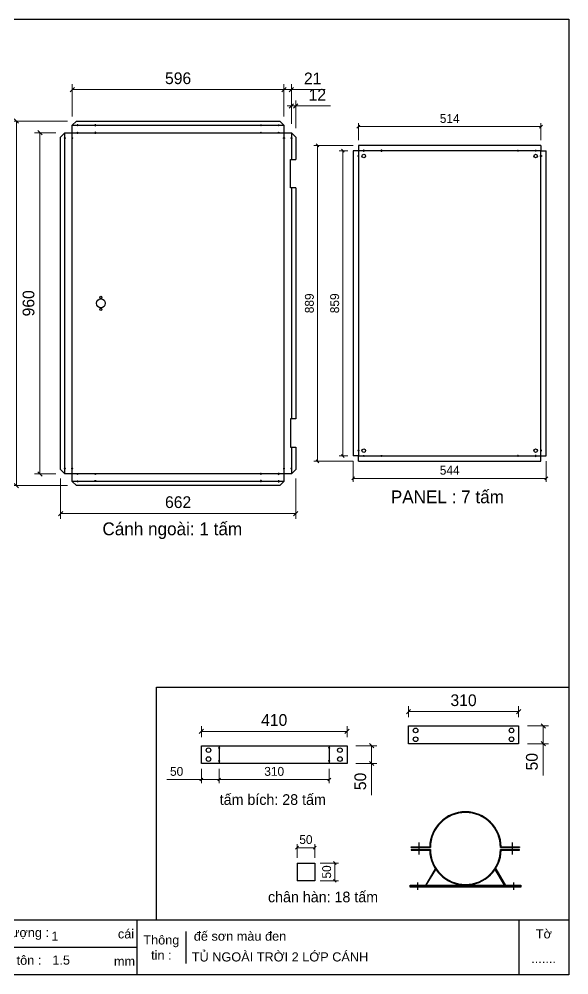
# Model space of a CAD drawing. Header units: millimetres. Extents: x 0 to 3804, y 0 to 2690.
# Drawn here: x 2256 to 3804, y 0 to 2690 of the extents above; entities that cross this region are included whole.
import ezdxf

# ---------------------------------------------------------------- set-up
doc = ezdxf.new("R2010")
doc.units = ezdxf.units.MM
doc.layers.add('CNC', color=7, linetype='Continuous')
doc.layers.add('DIM', color=253, linetype='Continuous')
doc.styles.add('Arial', font='arial.ttf')
doc.dimstyles.new('Dim-25', dxfattribs={"dimtxt": 25, "dimasz": 8, "dimexe": 10, "dimexo": 15, "dimgap": 10, "dimtad": 1, "dimdec": 0, "dimtxsty": 'Standard', "dimblk": 'OBLIQUE', "dimcen": 10, "dimclrd": 5, "dimclre": 5, "dimclrt": 3, "dimazin": 3, "dimtfac": 1, "dimtdec": 0, "dimtmove": 0, "dimatfit": 3, "dimldrblk": 'OBLIQUE', "dimlwd": 9, "dimlwe": 9})
doc.dimstyles.new('Dim-33', dxfattribs={"dimtxt": 33, "dimasz": 12, "dimexe": 15, "dimexo": 25, "dimgap": 15, "dimtad": 1, "dimdec": 0, "dimtxsty": 'Standard', "dimblk": 'OBLIQUE', "dimcen": 10, "dimclrd": 5, "dimclre": 5, "dimclrt": 3, "dimazin": 3, "dimtfac": 1, "dimtdec": 0, "dimtmove": 0, "dimatfit": 3, "dimldrblk": 'OPEN30', "dimlwd": 9, "dimlwe": 9})

# ---------------------------------------------------------------- blocks, each defined once
blk = doc.blocks.new('f3daunguoc')
at = {"layer": 'CNC', "color": 2, "lineweight": -3}
blk.add_circle((0, 0), 1.5, dxfattribs=at)
blk = doc.blocks.new('*D24')
at = {"color": 0, "linetype": 'ByBlock', "lineweight": -2}
for p, q in [((3016.8, 2439.2), (3028.8, 2451.2)), ((3040.8, 2451.2), (3028.8, 2439.2))]:
    blk.add_line(p, q, dxfattribs=at)
at = {"layer": 'Defpoints', "color": 0, "transparency": 16777216}
for p in [(3034.8, 2445.2), (3022.8, 2369.9), (3034.8, 2357.9)]:
    blk.add_point(p, dxfattribs=at)
at = {"layer": 'DIM', "color": 5, "lineweight": 9, "transparency": 16777216}
for p, q in [((3022.8, 2394.9), (3022.8, 2460.2)), ((3034.8, 2382.9), (3034.8, 2460.2)), ((3022.8, 2445.2), (3010.8, 2445.2)), ((3022.8, 2445.2), (3034.8, 2445.2)), ((3034.8, 2445.2), (3132.6, 2445.2))]:
    blk.add_line(p, q, dxfattribs=at)
at = {"layer": 'DIM', "color": 3, "transparency": 16777216, "insert": (3095.7, 2476.7), "char_height": 33, "attachment_point": 5}
blk.add_mtext('12', dxfattribs=at)
blk = doc.blocks.new('_Oblique')
at = {"color": 0, "linetype": 'ByBlock', "lineweight": -2}
blk.add_line((-0.5, -0.5), (0.5, 0.5), dxfattribs=at)
blk = doc.blocks.new('_Open30')
at = {"color": 0, "linetype": 'ByBlock', "lineweight": -2}
for p, q in [((-1, 0.27), (0, 0)), ((0, 0), (-1, -0.27)), ((0, 0), (-1, 0))]:
    blk.add_line(p, q, dxfattribs=at)
blk = doc.blocks.new('*D25')
at = {"color": 0, "linetype": 'ByBlock', "lineweight": -2}
for p, q in [((2995.8, 2485.2), (3007.8, 2497.2)), ((3028.8, 2497.2), (3016.8, 2485.2))]:
    blk.add_line(p, q, dxfattribs=at)
at = {"layer": 'Defpoints', "color": 0, "transparency": 16777216}
for p in [(3022.8, 2491.2), (3001.8, 2390.9), (3022.8, 2369.9)]:
    blk.add_point(p, dxfattribs=at)
at = {"layer": 'DIM', "color": 5, "lineweight": 9, "transparency": 16777216}
for p, q in [((3001.8, 2415.9), (3001.8, 2506.2)), ((3022.8, 2394.9), (3022.8, 2506.2)), ((3001.8, 2491.2), (2989.8, 2491.2)), ((3001.8, 2491.2), (3022.8, 2491.2)), ((3022.8, 2491.2), (3118.2, 2491.2))]:
    blk.add_line(p, q, dxfattribs=at)
at = {"layer": 'DIM', "color": 3, "transparency": 16777216, "insert": (3082.5, 2522.8), "char_height": 33, "attachment_point": 5}
blk.add_mtext('21', dxfattribs=at)
blk = doc.blocks.new('*D26')
at = {"color": 0, "linetype": 'ByBlock', "lineweight": -2}
for p, q in [((2411.8, 2497.2), (2399.8, 2485.2)), ((2995.8, 2485.2), (3007.8, 2497.2))]:
    blk.add_line(p, q, dxfattribs=at)
at = {"layer": 'Defpoints', "color": 0, "transparency": 16777216}
for p in [(2405.8, 2491.2), (2405.8, 2390.9), (3001.8, 2390.9)]:
    blk.add_point(p, dxfattribs=at)
at = {"layer": 'DIM', "color": 5, "lineweight": 9, "transparency": 16777216}
for p, q in [((2405.8, 2415.9), (2405.8, 2506.2)), ((3001.8, 2415.9), (3001.8, 2506.2)), ((3001.8, 2491.2), (2405.8, 2491.2))]:
    blk.add_line(p, q, dxfattribs=at)
at = {"layer": 'DIM', "color": 3, "transparency": 16777216, "insert": (2703.8, 2523.1), "char_height": 33, "attachment_point": 5}
blk.add_mtext('596', dxfattribs=at)
blk = doc.blocks.new('*D27')
at = {"color": 0, "linetype": 'ByBlock', "lineweight": -2}
for p, q in [((2254.4, 2396.9), (2242.4, 2408.9)), ((2242.4, 1382.9), (2254.4, 1370.9))]:
    blk.add_line(p, q, dxfattribs=at)
at = {"layer": 'Defpoints', "color": 0, "transparency": 16777216}
for p in [(2417.8, 2402.9), (2248.4, 1376.9), (2417.8, 1376.9)]:
    blk.add_point(p, dxfattribs=at)
at = {"layer": 'DIM', "color": 5, "lineweight": 9, "transparency": 16777216}
for p, q in [((2392.8, 2402.9), (2233.4, 2402.9)), ((2248.4, 2402.9), (2248.4, 1376.9)), ((2392.8, 1376.9), (2233.4, 1376.9))]:
    blk.add_line(p, q, dxfattribs=at)
at = {"layer": 'DIM', "color": 3, "transparency": 16777216, "insert": (2216.5, 2289.1), "char_height": 33, "attachment_point": 5, "rotation": 90}
blk.add_mtext('1026', dxfattribs=at)
blk = doc.blocks.new('*D28')
at = {"color": 0, "linetype": 'ByBlock', "lineweight": -2}
for p, q in [((2320.7, 2363.9), (2308.7, 2375.9)), ((2308.7, 1415.9), (2320.7, 1403.9))]:
    blk.add_line(p, q, dxfattribs=at)
at = {"layer": 'Defpoints', "color": 0, "transparency": 16777216}
for p in [(2384.8, 2369.9), (2314.7, 1409.9), (2384.8, 1409.9)]:
    blk.add_point(p, dxfattribs=at)
at = {"layer": 'DIM', "color": 5, "lineweight": 9, "transparency": 16777216}
for p, q in [((2359.8, 2369.9), (2299.7, 2369.9)), ((2314.7, 2369.9), (2314.7, 1409.9)), ((2359.8, 1409.9), (2299.7, 1409.9))]:
    blk.add_line(p, q, dxfattribs=at)
at = {"layer": 'DIM', "color": 3, "transparency": 16777216, "insert": (2282.8, 1889.9), "char_height": 33, "attachment_point": 5, "rotation": 90}
blk.add_mtext('960', dxfattribs=at)
blk = doc.blocks.new('*D29')
at = {"color": 0, "linetype": 'ByBlock', "lineweight": -2}
for p, q in [((2378.8, 1304.3), (2366.8, 1292.3)), ((3028.8, 1292.3), (3040.8, 1304.3))]:
    blk.add_line(p, q, dxfattribs=at)
at = {"layer": 'Defpoints', "color": 0, "transparency": 16777216}
for p in [(2372.8, 1421.9), (3034.8, 1421.9), (3034.8, 1298.3)]:
    blk.add_point(p, dxfattribs=at)
at = {"layer": 'DIM', "color": 5, "lineweight": 9, "transparency": 16777216}
for p, q in [((2372.8, 1396.9), (2372.8, 1283.3)), ((3034.8, 1396.9), (3034.8, 1283.3)), ((2372.8, 1298.3), (3034.8, 1298.3))]:
    blk.add_line(p, q, dxfattribs=at)
at = {"layer": 'DIM', "color": 3, "transparency": 16777216, "insert": (2703.8, 1330.1), "char_height": 33, "attachment_point": 5}
blk.add_mtext('662', dxfattribs=at)
blk = doc.blocks.new('KHUNG CHUẨN')
at = {"color": 7}
for p, q in [((19889.2, -28535.2), (16919.2, -28535.2)), ((17239.2, -28535.2), (17239.2, -28595.2)), ((17809.2, -28535.2), (17809.2, -28655.2)), ((18599.2, -28535.2), (18599.2, -28655.2)), ((18939.2, -28535.2), (18939.2, -28655.2)), ((19779.2, -28535.2), (19779.2, -28655.2)), ((19047.6, -28560.2), (19047.6, -28630.2)), ((18939.2, -28595.2), (16919.2, -28595.2)), ((17139.2, -28595.2), (17139.2, -28655.2)), ((17474.2, -28595.2), (17474.2, -28655.2))]:
    blk.add_line(p, q, dxfattribs=at)
blk.add_lwpolyline([(16919.2, -26555.2), (19889.2, -26555.2), (19889.2, -28655.2), (16919.2, -28655.2)], close=True, dxfattribs=at)
at = {"color": 2, "char_height": 20, "style": 'Arial'}
for s, insert, width, attachment_point in [('  Thiết kế :', (16919.2, -28565.2), 917.634, 4), ('  Khách hàng :', (17239.2, -28565.2), 917.634, 4), ('  Tên sản phẩm :', (17809.2, -28565.2), 917.634, 4), ('  Số lượng :', (18599.2, -28565.2), 917.634, 4), ('cái', (18897.9, -28565.2), 63.517, 4), ('Tờ', (19834.2, -28565.2), 110, 5), ('Thông\\Ptin :', (18993.4, -28595.2), 108.311, 5), ('  CNC :', (16919.2, -28625.2), 917.634, 4), ('  Ngày nhận :', (17134, -28625.2), 556.651, 4), ('  Ngày giao:', (17466.3, -28625.2), 556.651, 4), ('  Kích thước :', (17809.2, -28625.2), 917.634, 4), ('mm', (18548.6, -28625.2), 73.831, 4), ('  Loại tôn :', (18599.2, -28625.2), 917.634, 4), ('mm', (18889.2, -28625.2), 917.634, 4)]:
    blk.add_mtext(s, dxfattribs=dict(at, insert=insert, width=width, attachment_point=attachment_point))
at = {"color": 3, "style": 'Arial'}
for tag, p in [('#01', (17055.6, -28580.1)), ('#02', (17431.4, -28580.1)), ('#03', (18030.6, -28580.1)), ('#08', (18751.7, -28580.1)), ('#10', (19064.8, -28580.1)), ('#04', (17024.8, -28634.6)), ('#05', (17308.5, -28633)), ('#06', (17632.7, -28633.7)), ('#07', (18002, -28634.7)), ('#09', (18753.8, -28632.6)), ('#11', (19060.3, -28625.7)), ('#12', (19806.5, -28628.9))]:
    blk.add_attdef(tag, p, '', height=20, dxfattribs=at)
blk = doc.blocks.new('*D40')
at = {"color": 5, "lineweight": 9, "ltscale": 3, "transparency": 16777216}
for p, q in [((3211.4, 2349.4), (3211.4, 2397.1)), ((3725.4, 2349.4), (3725.4, 2397.1)), ((3725.4, 2387.1), (3211.4, 2387.1))]:
    blk.add_line(p, q, dxfattribs=at)
at = {"color": 0, "linetype": 'ByBlock', "lineweight": -2}
for p, q in [((3215.4, 2391.1), (3207.4, 2383.1)), ((3721.4, 2383.1), (3729.4, 2391.1))]:
    blk.add_line(p, q, dxfattribs=at)
at = {"layer": 'Defpoints', "color": 0, "ltscale": 3, "transparency": 16777216}
for p in [(3211.4, 2387.1), (3211.4, 2334.4), (3725.4, 2334.4)]:
    blk.add_point(p, dxfattribs=at)
at = {"color": 3, "ltscale": 3, "transparency": 16777216, "insert": (3468.4, 2409.9), "char_height": 25, "attachment_point": 5}
blk.add_mtext('514', dxfattribs=at)
blk = doc.blocks.new('*D41')
at = {"color": 5, "lineweight": 9, "ltscale": 3, "transparency": 16777216}
for p, q in [((3196.4, 2334.4), (3086.3, 2334.4)), ((3096.3, 2334.4), (3096.3, 1445.4)), ((3196.4, 1445.4), (3086.3, 1445.4))]:
    blk.add_line(p, q, dxfattribs=at)
at = {"color": 0, "linetype": 'ByBlock', "lineweight": -2}
for p, q in [((3100.3, 2330.4), (3092.3, 2338.4)), ((3092.3, 1449.4), (3100.3, 1441.4))]:
    blk.add_line(p, q, dxfattribs=at)
at = {"layer": 'Defpoints', "color": 0, "ltscale": 3, "transparency": 16777216}
for p in [(3211.4, 2334.4), (3096.3, 1445.4), (3211.4, 1445.4)]:
    blk.add_point(p, dxfattribs=at)
at = {"color": 3, "ltscale": 3, "transparency": 16777216, "insert": (3073.5, 1889.9), "char_height": 25, "attachment_point": 5, "rotation": 90}
blk.add_mtext('889', dxfattribs=at)
blk = doc.blocks.new('*D42')
at = {"color": 5, "lineweight": 9, "ltscale": 3, "transparency": 16777216}
for p, q in [((3181.4, 2319.4), (3157.5, 2319.4)), ((3167.5, 1460.4), (3167.5, 2319.4)), ((3181.4, 1460.4), (3157.5, 1460.4))]:
    blk.add_line(p, q, dxfattribs=at)
at = {"color": 0, "linetype": 'ByBlock', "lineweight": -2}
for p, q in [((3171.5, 2315.4), (3163.5, 2323.4)), ((3163.5, 1464.4), (3171.5, 1456.4))]:
    blk.add_line(p, q, dxfattribs=at)
at = {"layer": 'Defpoints', "color": 0, "ltscale": 3, "transparency": 16777216}
for p in [(3167.5, 2319.4), (3196.4, 2319.4), (3196.4, 1460.4)]:
    blk.add_point(p, dxfattribs=at)
at = {"color": 3, "ltscale": 3, "transparency": 16777216, "insert": (3144.7, 1889.9), "char_height": 25, "attachment_point": 5, "rotation": 90}
blk.add_mtext('859', dxfattribs=at)
blk = doc.blocks.new('*D43')
at = {"color": 5, "lineweight": 9, "ltscale": 3, "transparency": 16777216}
for p, q in [((3196.4, 1445.4), (3196.4, 1387.3)), ((3740.4, 1445.4), (3740.4, 1387.3)), ((3196.4, 1397.3), (3740.4, 1397.3))]:
    blk.add_line(p, q, dxfattribs=at)
at = {"color": 0, "linetype": 'ByBlock', "lineweight": -2}
for p, q in [((3200.4, 1401.3), (3192.4, 1393.3)), ((3736.4, 1393.3), (3744.4, 1401.3))]:
    blk.add_line(p, q, dxfattribs=at)
at = {"layer": 'Defpoints', "color": 0, "ltscale": 3, "transparency": 16777216}
for p in [(3196.4, 1460.4), (3740.4, 1460.4), (3740.4, 1397.3)]:
    blk.add_point(p, dxfattribs=at)
at = {"color": 3, "ltscale": 3, "transparency": 16777216, "insert": (3468.4, 1420), "char_height": 25, "attachment_point": 5}
blk.add_mtext('544', dxfattribs=at)
blk = doc.blocks.new('*D44')
at = {"color": 5, "lineweight": 9, "transparency": 16777216}
for p, q in [((3352.4, 724.8), (3352.4, 755.8)), ((3662.4, 724.8), (3662.4, 755.8)), ((3352.4, 740.8), (3662.4, 740.8))]:
    blk.add_line(p, q, dxfattribs=at)
at = {"color": 0, "linetype": 'ByBlock', "lineweight": -2}
for p, q in [((3358.4, 746.8), (3346.4, 734.8)), ((3656.4, 734.8), (3668.4, 746.8))]:
    blk.add_line(p, q, dxfattribs=at)
at = {"layer": 'Defpoints', "color": 0, "transparency": 16777216}
for p in [(3662.4, 740.8), (3352.4, 699.8), (3662.4, 699.8)]:
    blk.add_point(p, dxfattribs=at)
at = {"color": 3, "transparency": 16777216, "insert": (3507.4, 772.7), "char_height": 33, "attachment_point": 5}
blk.add_mtext('310', dxfattribs=at)
blk = doc.blocks.new('*D45')
at = {"color": 5, "lineweight": 9, "transparency": 16777216}
for p, q in [((3687.4, 700.5), (3746.7, 700.5)), ((3731.7, 700.5), (3731.7, 650.5)), ((3687.4, 650.5), (3746.7, 650.5)), ((3731.7, 650.5), (3731.7, 561.3))]:
    blk.add_line(p, q, dxfattribs=at)
at = {"color": 0, "linetype": 'ByBlock', "lineweight": -2}
for p, q in [((3737.7, 694.5), (3725.7, 706.5)), ((3725.7, 656.5), (3737.7, 644.5))]:
    blk.add_line(p, q, dxfattribs=at)
at = {"layer": 'Defpoints', "color": 0, "transparency": 16777216}
for p in [(3662.4, 700.5), (3662.4, 650.5), (3731.7, 650.5)]:
    blk.add_point(p, dxfattribs=at)
at = {"color": 3, "transparency": 16777216, "insert": (3699.9, 599.9), "char_height": 33, "attachment_point": 5, "rotation": 90}
blk.add_mtext('50', dxfattribs=at)
blk = doc.blocks.new('*D46')
at = {"color": 5, "lineweight": 9, "transparency": 16777216}
for p, q in [((2769.3, 669.2), (2769.3, 700.3)), ((3179.3, 669.2), (3179.3, 700.3)), ((2769.3, 685.3), (3179.3, 685.3))]:
    blk.add_line(p, q, dxfattribs=at)
at = {"color": 0, "linetype": 'ByBlock', "lineweight": -2}
for p, q in [((2775.3, 691.3), (2763.3, 679.3)), ((3173.3, 679.3), (3185.3, 691.3))]:
    blk.add_line(p, q, dxfattribs=at)
at = {"layer": 'Defpoints', "color": 0, "transparency": 16777216}
for p in [(3179.3, 685.3), (2769.3, 644.2), (3179.3, 644.2)]:
    blk.add_point(p, dxfattribs=at)
at = {"color": 3, "transparency": 16777216, "insert": (2974.3, 717.1), "char_height": 33, "attachment_point": 5}
blk.add_mtext('410', dxfattribs=at)
blk = doc.blocks.new('*D47')
at = {"color": 0, "linetype": 'ByBlock', "lineweight": -2}
for p, q in [((3254.7, 638.9), (3242.7, 650.9)), ((3242.7, 600.9), (3254.7, 588.9))]:
    blk.add_line(p, q, dxfattribs=at)
at = {"color": 5, "lineweight": 9, "transparency": 16777216}
for p, q in [((3204.3, 644.9), (3263.7, 644.9)), ((3248.7, 644.9), (3248.7, 594.9)), ((3204.3, 594.9), (3263.7, 594.9)), ((3248.7, 594.9), (3248.7, 505.8))]:
    blk.add_line(p, q, dxfattribs=at)
at = {"layer": 'Defpoints', "color": 0, "transparency": 16777216}
for p in [(3179.3, 644.9), (3179.3, 594.9), (3248.7, 594.9)]:
    blk.add_point(p, dxfattribs=at)
at = {"color": 3, "transparency": 16777216, "insert": (3216.8, 544.4), "char_height": 33, "attachment_point": 5, "rotation": 90}
blk.add_mtext('50', dxfattribs=at)
blk = doc.blocks.new('*D48')
at = {"color": 5, "lineweight": 9, "transparency": 16777216}
for p, q in [((3103.6, 314.7), (3154.9, 314.7)), ((3144.9, 314.7), (3144.9, 264.7)), ((3103.6, 264.7), (3154.9, 264.7))]:
    blk.add_line(p, q, dxfattribs=at)
at = {"color": 0, "linetype": 'ByBlock', "lineweight": -2}
for p, q in [((3148.9, 310.7), (3140.9, 318.7)), ((3140.9, 268.7), (3148.9, 260.7))]:
    blk.add_line(p, q, dxfattribs=at)
at = {"layer": 'Defpoints', "color": 0, "transparency": 16777216}
for p in [(3088.6, 314.7), (3088.6, 264.7), (3144.9, 264.7)]:
    blk.add_point(p, dxfattribs=at)
at = {"color": 3, "transparency": 16777216, "insert": (3122.1, 289.7), "char_height": 25, "attachment_point": 5, "rotation": 90}
blk.add_mtext('50', dxfattribs=at)
blk = doc.blocks.new('*D49')
at = {"color": 0, "linetype": 'ByBlock', "lineweight": -2}
for p, q in [((3042.6, 362), (3034.6, 354)), ((3084.6, 354), (3092.6, 362))]:
    blk.add_line(p, q, dxfattribs=at)
at = {"color": 5, "lineweight": 9, "transparency": 16777216}
for p, q in [((3038.6, 329.7), (3038.6, 368)), ((3038.6, 358), (3088.6, 358)), ((3088.6, 329.7), (3088.6, 368))]:
    blk.add_line(p, q, dxfattribs=at)
at = {"layer": 'Defpoints', "color": 0, "transparency": 16777216}
for p in [(3088.6, 358), (3038.6, 314.7), (3088.6, 314.7)]:
    blk.add_point(p, dxfattribs=at)
at = {"color": 3, "transparency": 16777216, "insert": (3063.6, 380.7), "char_height": 25, "attachment_point": 5}
blk.add_mtext('50', dxfattribs=at)
blk = doc.blocks.new('*D50')
at = {"color": 5, "lineweight": 9, "ltscale": 3, "transparency": 16777216}
for p, q in [((2769.3, 579.9), (2769.3, 539.7)), ((2819.3, 579.9), (2819.3, 539.7)), ((2769.3, 549.7), (2671.7, 549.7)), ((2819.3, 549.7), (2769.3, 549.7))]:
    blk.add_line(p, q, dxfattribs=at)
at = {"color": 0, "linetype": 'ByBlock', "lineweight": -2}
for p, q in [((2773.3, 553.7), (2765.3, 545.7)), ((2815.3, 545.7), (2823.3, 553.7))]:
    blk.add_line(p, q, dxfattribs=at)
at = {"layer": 'Defpoints', "color": 0, "ltscale": 3, "transparency": 16777216}
for p in [(2769.3, 594.9), (2819.3, 594.9), (2819.3, 549.7)]:
    blk.add_point(p, dxfattribs=at)
at = {"color": 3, "ltscale": 3, "transparency": 16777216, "insert": (2699.6, 572.5), "char_height": 25, "attachment_point": 5}
blk.add_mtext('50', dxfattribs=at)
blk = doc.blocks.new('*D51')
at = {"color": 5, "lineweight": 9, "ltscale": 3, "transparency": 16777216}
for p, q in [((2819.3, 579.9), (2819.3, 539.7)), ((3129.3, 579.9), (3129.3, 539.7)), ((2819.3, 549.7), (3129.3, 549.7))]:
    blk.add_line(p, q, dxfattribs=at)
at = {"color": 0, "linetype": 'ByBlock', "lineweight": -2}
for p, q in [((2823.3, 553.7), (2815.3, 545.7)), ((3125.3, 545.7), (3133.3, 553.7))]:
    blk.add_line(p, q, dxfattribs=at)
at = {"layer": 'Defpoints', "color": 0, "ltscale": 3, "transparency": 16777216}
for p in [(2819.3, 594.9), (3129.3, 594.9), (3129.3, 549.7)]:
    blk.add_point(p, dxfattribs=at)
at = {"color": 3, "ltscale": 3, "transparency": 16777216, "insert": (2974.3, 572.5), "char_height": 25, "attachment_point": 5}
blk.add_mtext('310', dxfattribs=at)

msp = doc.modelspace()

# ---------------------------------------------------------------- linework, layer by layer
at = {"color": 2, "ltscale": 3}
for p, q in [((2819.3, 644.9), (2819.3, 594.9)), ((3129.3, 644.2), (3129.3, 594.9))]:
    msp.add_line(p, q, dxfattribs=at)
at = {"color": 5}
for p, q in [((3360.2, 358.3), (3360.2, 360.4)), ((3360.2, 360.4), (3412.1, 360.4)), ((3414.2, 358.3), (3360.2, 358.3)), ((3360.2, 353.1), (3360.2, 351)), ((3414.2, 353.1), (3360.2, 353.1)), ((3360.2, 351), (3412.1, 351)), ((3665.3, 358.3), (3611.3, 358.3)), ((3665.3, 353.1), (3611.3, 353.1)), ((3613.4, 360.4), (3665.3, 360.4)), ((3613.4, 351), (3665.3, 351)), ((3665.3, 360.4), (3665.3, 358.3)), ((3665.3, 351), (3665.3, 353.1)), ((3427.4, 298), (3400.8, 253.5)), ((3402.5, 252.4), (3429.2, 296.9)), ((3429.2, 296.9), (3427.4, 298)), ((3596.2, 296.9), (3598, 298)), ((3622.9, 252.4), (3596.2, 296.9)), ((3598, 298), (3624.7, 253.5)), ((3357.1, 252.4), (3668.4, 252.4)), ((3357.1, 250.4), (3357.1, 252.4)), ((3668.4, 250.4), (3357.1, 250.4)), ((3357.1, 249.3), (3668.4, 249.3)), ((3357.1, 247.3), (3357.1, 249.3)), ((3668.4, 247.3), (3357.1, 247.3)), ((3400.8, 253.5), (3402.5, 252.4)), ((3624.7, 253.5), (3622.9, 252.4)), ((3668.4, 252.4), (3668.4, 250.4)), ((3668.4, 249.3), (3668.4, 247.3))]:
    msp.add_line(p, q, dxfattribs=at)
at = {"color": 2}
for p, q in [((3381.2, 372.8), (3381.2, 338.6)), ((3644.3, 372.8), (3644.3, 338.6)), ((3377.8, 260.2), (3377.8, 239.5)), ((3647.6, 260.2), (3647.6, 239.5))]:
    msp.add_line(p, q, dxfattribs=at)
at = {"color": 7}
for p, q in [((3038.6, 314.7), (3088.6, 314.7)), ((3038.6, 314.7), (3038.6, 264.7)), ((3088.6, 314.7), (3088.6, 264.7)), ((3088.6, 264.7), (3038.6, 264.7))]:
    msp.add_line(p, q, dxfattribs=at)
for points in [[(3034.8, 1484.9), (3034.8, 1421.9), (3022.8, 1409.9), (3001.8, 1409.9), (3001.8, 1388.9), (2989.8, 1376.9), (2417.8, 1376.9), (2405.8, 1388.9), (2405.8, 1409.9), (2384.8, 1409.9), (2372.8, 1421.9), (2372.8, 2357.9), (2384.8, 2369.9), (2405.8, 2369.9), (2405.8, 2390.9), (2417.8, 2402.9), (2989.8, 2402.9), (3001.8, 2390.9), (3001.8, 2369.9), (3022.8, 2369.9), (3034.8, 2357.9), (3034.8, 2294.9)], [(2384.8, 1409.9), (2384.8, 2369.9)], [(2405.8, 2390.9), (3001.8, 2390.9)], [(3022.8, 2369.9), (3022.8, 2294.9)], [(3022.8, 2214.9), (3022.8, 1564.9)], [(3034.8, 2214.9), (3034.8, 1564.9)], [(3022.8, 1484.9), (3022.8, 1409.9)], [(3001.8, 1388.9), (2405.8, 1388.9)]]:
    msp.add_lwpolyline(points, dxfattribs=at)
for points in [[(2405.8, 2369.9), (3001.8, 2369.9), (3001.8, 1409.9), (2405.8, 1409.9)], [(3352.4, 700.5), (3662.4, 700.5), (3662.4, 650.5), (3352.4, 650.5)], [(2769.3, 644.9), (3179.3, 644.9), (3179.3, 594.9), (2769.3, 594.9)]]:
    msp.add_lwpolyline(points, close=True, dxfattribs=at)
at = {"color": 2, "ltscale": 3}
for points in [[(3211.4, 2334.4), (3211.4, 2319.4), (3196.4, 2319.4)], [(3725.4, 2334.4), (3725.4, 2319.4), (3740.4, 2319.4)], [(3211.4, 1445.4), (3211.4, 1460.4), (3196.4, 1460.4)], [(3725.4, 1445.4), (3725.4, 1460.4), (3740.4, 1460.4)]]:
    msp.add_lwpolyline(points, dxfattribs=at)
for points in [[(3196.4, 2319.4), (3196.4, 1460.4)], [(3725.4, 2334.4), (3211.4, 2334.4)], [(3740.4, 1460.4), (3740.4, 2319.4)], [(3211.4, 1445.4), (3725.4, 1445.4)]]:
    msp.add_lwpolyline(points)
msp.add_lwpolyline([(3211.4, 1460.4), (3725.4, 1460.4), (3725.4, 2319.4), (3211.4, 2319.4)], close=True)
at = {"color": 2}
for points in [[(3034.8, 2214.9), (3019.8, 2214.9), (3019.8, 2294.9), (3034.8, 2294.9)], [(3034.8, 1564.9), (3019.8, 1564.9), (3019.8, 1484.9), (3034.8, 1484.9)]]:
    msp.add_lwpolyline(points, dxfattribs=at)
at = {"color": 2, "ltscale": 3}
msp.add_lwpolyline([(2642.5, 809.5), (3804, 809.5), (3804, 153.7), (2642.5, 153.7)], close=True, dxfattribs=at)
for centre in [(3226.4, 2304.4), (3710.4, 2304.4), (3226.4, 1475.4), (3710.4, 1475.4)]:
    msp.add_circle(centre, 5, dxfattribs=at)
at = {"color": 2}
for centre, radius in [((2486.3, 1906.9), 3), ((2486.3, 1889.9), 12.5), ((2486.3, 1872.9), 3), ((3372.4, 688), 6.5), ((3642.4, 688), 6.5), ((3372.4, 663), 6.5), ((3642.4, 663), 6.5), ((2789.3, 632.4), 6.5), ((3159.3, 632.4), 6.5), ((2789.3, 607.4), 6.5), ((3159.3, 607.4), 6.5)]:
    msp.add_circle(centre, radius, dxfattribs=at)
at = {"color": 5}
for centre, radius, start, end in [((3512.7, 358.3), 100.7, 1.1814, 178.8186), ((3512.7, 358.3), 98.6, 0, 180), ((3512.7, 353.1), 100.7, 181.1814, 358.8186), ((3512.7, 353.1), 98.6, 180, 0)]:
    msp.add_arc(centre, radius, start, end, dxfattribs=at)

# ---------------------------------------------------------------- block references
at = {"color": 3, "xscale": 1.280794679990776, "yscale": 1.280794679990776, "zscale": 1.280794679990776}
msp.add_blockref('KHUNG CHUẨN', (-21670.1, 36701.4), dxfattribs=at).add_auto_attribs({'#03': 'VÕ TỦ', '#07': '1350x750x400', '#08': '1', '#09': '1.5', '#10': 'đế sơn màu đen', '#11': 'TỦ NGOÀI TRỜI 2 LỚP CÁNH', '#02': 'QTK', '#05': '27.12.2021', '#06': '29.12.2021', '#01': 'PHÚC', '#04': '............', '#12': '.......'})
at = {"lineweight": -3, "xscale": -1, "rotation": 180}
for p in [(2420.8, 2390.9), (2420.8, 2369.9), (2470.8, 2390.9), (2470.8, 2369.9), (2384.8, 2354.9), (2405.8, 2354.9), (3226.4, 2319.4), (3276.4, 2319.4), (3211.4, 2304.4)]:
    msp.add_blockref('f3daunguoc', p, dxfattribs=at)
at = {"lineweight": -3, "rotation": 180}
for p in [(2936.8, 2390.9), (2936.8, 2369.9), (2986.8, 2390.9), (2986.8, 2369.9), (3001.8, 2354.9), (3022.8, 2354.9), (3660.4, 2319.4), (3710.4, 2319.4), (3725.4, 2304.4)]:
    msp.add_blockref('f3daunguoc', p, dxfattribs=at)
at = {"lineweight": -3}
for p in [(3211.4, 1475.4), (3226.4, 1460.4), (3276.4, 1460.4), (2384.8, 1424.9), (2405.8, 1424.9), (2420.8, 1409.9), (2470.8, 1409.9), (2420.8, 1388.9), (2470.8, 1389.9), (3129.3, 639.1), (3129.3, 602.3)]:
    msp.add_blockref('f3daunguoc', p, dxfattribs=at)
at = {"lineweight": -3, "xscale": -1}
for p in [(3660.4, 1460.4), (3710.4, 1460.4), (3725.4, 1475.4), (3001.8, 1424.9), (3022.8, 1424.9), (2936.8, 1409.9), (2986.8, 1409.9), (2936.8, 1389.9), (2986.8, 1388.9), (2819.3, 639.1), (2819.3, 602.3)]:
    msp.add_blockref('f3daunguoc', p, dxfattribs=at)

# ---------------------------------------------------------------- texts
at = {"color": 2, "attachment_point": 5}
for s, insert, char_height, width in [('PANEL : 7 tấm', (3461.9, 1345), 36, 426.974), ('Cánh ngoài: 1 tấm', (2687.4, 1249.8), 36, 426.974), ('{\\H0.8571x;\\C7;tấm bích: 28 tấm}', (2970.3, 493.2), 35, 775), ('{\\H0.8571x;\\C7;chân hàn: 18 tấm}', (3111.8, 219.1), 35, 775)]:
    msp.add_mtext(s, dxfattribs=dict(at, insert=insert, char_height=char_height, width=width))

# ---------------------------------------------------------------- dimensions: what is measured, and where the dimension line sits
at = {"color": 2, "ltscale": 3}
for base, p1, p2, picture, middle in [((3211.4, 2387.1), (3725.4, 2334.4), (3211.4, 2334.4), '*D40', (3468.4, 2409.9)), ((3740.4, 1397.3), (3196.4, 1460.4), (3740.4, 1460.4), '*D43', (3468.4, 1420)), ((3129.3, 549.7), (2819.3, 594.9), (3129.3, 594.9), '*D51', (2974.3, 572.5))]:
    dim = msp.add_linear_dim(base=base, p1=p1, p2=p2, dimstyle='Dim-25', dxfattribs=at)
    dim.commit()
    dim.dimension.update_dxf_attribs({"geometry": picture, "text_midpoint": middle})
for base, p1, p2, picture, middle in [((3096.3, 1445.4), (3211.4, 2334.4), (3211.4, 1445.4), '*D41', (3073.5, 1889.9)), ((3167.5, 2319.4), (3196.4, 1460.4), (3196.4, 2319.4), '*D42', (3144.7, 1889.9))]:
    dim = msp.add_linear_dim(base=base, p1=p1, p2=p2, angle=90, dimstyle='Dim-25', dxfattribs=at)
    dim.commit()
    dim.dimension.update_dxf_attribs({"geometry": picture, "text_midpoint": middle})
at = {"color": 7}
for base, p1, p2, picture, middle in [((3662.4, 740.8), (3352.4, 699.8), (3662.4, 699.8), '*D44', (3507.4, 772.7)), ((3179.3, 685.3), (2769.3, 644.2), (3179.3, 644.2), '*D46', (2974.3, 717.1))]:
    dim = msp.add_linear_dim(base=base, p1=p1, p2=p2, dimstyle='Dim-33', dxfattribs=at)
    dim.commit()
    dim.dimension.update_dxf_attribs({"geometry": picture, "text_midpoint": middle})
for base, p1, p2, picture, middle in [((3731.7, 650.5), (3662.4, 700.5), (3662.4, 650.5), '*D45', (3699.9, 599.9)), ((3248.7, 594.9), (3179.3, 644.9), (3179.3, 594.9), '*D47', (3216.8, 544.4))]:
    dim = msp.add_linear_dim(base=base, p1=p1, p2=p2, angle=90, dimstyle='Dim-33', dxfattribs=at)
    dim.commit()
    dim.dimension.update_dxf_attribs({"geometry": picture, "text_midpoint": middle})
at = {"color": 2, "ltscale": 3}
dim = msp.add_linear_dim(base=(2819.3, 549.7), p1=(2769.3, 594.9), p2=(2819.3, 594.9), dimstyle='Dim-25', dxfattribs=at)
dim.commit()
dim.dimension.update_dxf_attribs({"geometry": '*D50', "text_midpoint": (2699.6, 549.7), "dimtype": 160})
at = {"color": 7}
dim = msp.add_linear_dim(base=(3088.6, 358), p1=(3038.6, 314.7), p2=(3088.6, 314.7), dimstyle='Dim-25', dxfattribs=at)
dim.commit()
dim.dimension.update_dxf_attribs({"geometry": '*D49', "text_midpoint": (3063.6, 358), "dimtype": 160})
dim = msp.add_linear_dim(base=(3144.9, 264.7), p1=(3088.6, 314.7), p2=(3088.6, 264.7), angle=90, dimstyle='Dim-25', dxfattribs=at)
dim.commit()
dim.dimension.update_dxf_attribs({"geometry": '*D48', "text_midpoint": (3144.9, 289.7), "dimtype": 160})
at = {"layer": 'DIM'}
for base, p1, p2, picture, middle in [((2405.8, 2491.2), (3001.8, 2390.9), (2405.8, 2390.9), '*D26', (2703.8, 2523.1)), ((3022.8, 2491.2), (3001.8, 2390.9), (3022.8, 2369.9), '*D25', (3082.5, 2522.8)), ((3034.8, 2445.2), (3022.8, 2369.9), (3034.8, 2357.9), '*D24', (3095.7, 2476.7)), ((3034.8, 1298.3), (2372.8, 1421.9), (3034.8, 1421.9), '*D29', (2703.8, 1330.1))]:
    dim = msp.add_linear_dim(base=base, p1=p1, p2=p2, dimstyle='Dim-33', dxfattribs=at)
    dim.commit()
    dim.dimension.update_dxf_attribs({"geometry": picture, "text_midpoint": middle})
dim = msp.add_linear_dim(base=(2248.4, 1376.9), p1=(2417.8, 2402.9), p2=(2417.8, 1376.9), angle=90, dimstyle='Dim-33', dxfattribs=at)
dim.commit()
dim.dimension.update_dxf_attribs({"geometry": '*D27', "text_midpoint": (2248.4, 2289.1), "dimtype": 160})
dim = msp.add_linear_dim(base=(2314.7, 1409.9), p1=(2384.8, 2369.9), p2=(2384.8, 1409.9), angle=90, dimstyle='Dim-33', dxfattribs=at)
dim.commit()
dim.dimension.update_dxf_attribs({"geometry": '*D28', "text_midpoint": (2282.8, 1889.9)})

doc.saveas('drawing.dxf')
